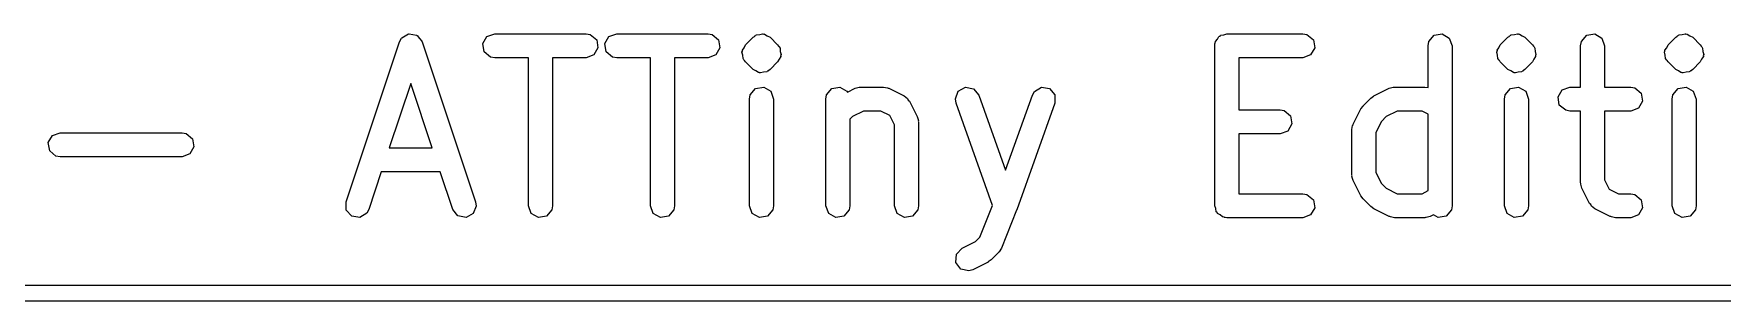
# Model space of a CAD drawing. Extents: x 59.1 to 150, y -119.5 to -80.2.
# Drawn here: x 127.9 to 138.45, y -82.05 to -80.38 of the extents above; entities that cross this region are included whole.
import ezdxf

# ---------------------------------------------------------------- set-up
doc = ezdxf.new("R2010")
doc.units = 0
doc.layers.add('BLACK', color=7, linetype='CONTINUOUS')

msp = doc.modelspace()

# ---------------------------------------------------------------- linework, layer by layer
at = {"layer": 'BLACK', "linetype": 'CONTINUOUS'}
for p, q in [((129.854, -81.4287), (130.187, -80.4287)), ((130.187, -80.4287), (130.2, -80.4058)), ((130.2, -80.4058), (130.201, -80.4046)), ((130.201, -80.4046), (130.202, -80.4026)), ((130.202, -80.4026), (130.223, -80.3913)), ((130.223, -80.3913), (130.243, -80.3789)), ((130.243, -80.3789), (130.245, -80.3792)), ((130.245, -80.3792), (130.247, -80.3782)), ((130.247, -80.3782), (130.271, -80.3829)), ((130.271, -80.3829), (130.294, -80.3864)), ((130.294, -80.3864), (130.295, -80.388)), ((130.295, -80.388), (130.298, -80.3885)), ((130.298, -80.3885), (130.312, -80.4071)), ((130.312, -80.4071), (130.328, -80.4248)), ((130.328, -80.4248), (130.328, -80.427)), ((130.328, -80.427), (130.329, -80.4287)), ((130.329, -80.4287), (130.663, -81.4287)), ((130.708, -80.4394), (130.734, -80.3949)), ((130.717, -80.4899), (130.708, -80.4394)), ((130.734, -80.3949), (130.782, -80.3774)), ((130.782, -80.3774), (131.354, -80.3774)), ((131.354, -80.3774), (131.379, -80.3819)), ((131.379, -80.3819), (131.419, -80.4149)), ((131.419, -80.4149), (131.427, -80.4654)), ((131.47, -80.4394), (131.496, -80.3949)), ((131.479, -80.4899), (131.47, -80.4394)), ((131.496, -80.3949), (131.544, -80.3774)), ((131.544, -80.3774), (132.115, -80.3774)), ((132.115, -80.3774), (132.141, -80.3819)), ((132.141, -80.3819), (132.18, -80.4149)), ((132.18, -80.4149), (132.189, -80.4654)), ((132.34, -80.4646), (132.348, -80.447)), ((132.348, -80.447), (132.396, -80.3993)), ((132.396, -80.3993), (132.404, -80.3937)), ((132.404, -80.3937), (132.406, -80.3909)), ((132.406, -80.3909), (132.409, -80.3901)), ((132.409, -80.39), (132.411, -80.3874)), ((132.409, -80.3901), (132.409, -80.39)), ((132.411, -80.3874), (132.413, -80.3871)), ((132.413, -80.3871), (132.417, -80.3844)), ((132.417, -80.3844), (132.437, -80.3827)), ((132.437, -80.3827), (132.455, -80.3777)), ((132.455, -80.3777), (132.458, -80.3791)), ((132.458, -80.3791), (132.462, -80.3785)), ((132.462, -80.3785), (132.465, -80.3802)), ((132.465, -80.3802), (132.468, -80.3799)), ((132.468, -80.3799), (132.484, -80.3911)), ((132.484, -80.3911), (132.502, -80.3993)), ((132.502, -80.3993), (132.549, -80.447)), ((132.549, -80.447), (132.555, -80.4551)), ((132.555, -80.4551), (132.558, -80.457)), ((132.558, -80.457), (132.559, -80.4602)), ((135.279, -80.4524), (135.28, -80.4426)), ((135.279, -81.4524), (135.279, -80.4524)), ((135.28, -80.4394), (135.281, -80.4365)), ((135.28, -80.4426), (135.28, -80.4394)), ((135.281, -80.4365), (135.283, -80.4267)), ((135.283, -80.4267), (135.296, -80.4118)), ((135.296, -80.4118), (135.305, -80.3949)), ((135.305, -80.3949), (135.312, -80.3926)), ((135.312, -80.3926), (135.316, -80.3874)), ((135.316, -80.3874), (135.335, -80.384)), ((135.335, -80.384), (135.354, -80.3774)), ((135.354, -80.3774), (135.83, -80.3774)), ((135.83, -80.3774), (135.855, -80.3819)), ((135.855, -80.3819), (135.895, -80.4149)), ((135.895, -80.4149), (135.904, -80.4654)), ((136.612, -80.4524), (136.616, -80.4267)), ((136.612, -80.7143), (136.612, -80.4524)), ((136.616, -80.4267), (136.649, -80.3874)), ((136.649, -80.3874), (136.7, -80.3785)), ((136.7, -80.3785), (136.744, -80.4042)), ((136.744, -80.4042), (136.762, -80.4524)), ((136.762, -80.4524), (136.762, -81.4524)), ((137.054, -80.4646), (137.062, -80.447)), ((137.062, -80.447), (137.11, -80.3993)), ((137.11, -80.3993), (137.118, -80.3937)), ((137.118, -80.3937), (137.12, -80.3909)), ((137.12, -80.3909), (137.123, -80.3901)), ((137.123, -80.39), (137.126, -80.3874)), ((137.123, -80.3901), (137.123, -80.39)), ((137.126, -80.3874), (137.128, -80.3871)), ((137.128, -80.3871), (137.131, -80.3844)), ((137.131, -80.3844), (137.151, -80.3827)), ((137.151, -80.3827), (137.17, -80.3777)), ((137.17, -80.3777), (137.173, -80.3791)), ((137.173, -80.3791), (137.176, -80.3785)), ((137.176, -80.3785), (137.179, -80.3802)), ((137.179, -80.3802), (137.183, -80.3799)), ((137.183, -80.3799), (137.198, -80.3911)), ((137.198, -80.3911), (137.216, -80.3993)), ((137.216, -80.3993), (137.264, -80.447)), ((137.264, -80.447), (137.269, -80.4551)), ((137.269, -80.4551), (137.272, -80.457)), ((137.272, -80.457), (137.273, -80.4602)), ((137.564, -80.4524), (137.569, -80.4267)), ((137.564, -80.7107), (137.564, -80.4524)), ((137.569, -80.4267), (137.602, -80.3874)), ((137.602, -80.3874), (137.652, -80.3785)), ((137.652, -80.3785), (137.697, -80.4042)), ((137.697, -80.4042), (137.714, -80.4524)), ((137.714, -80.4524), (137.714, -80.7107)), ((138.102, -80.4646), (138.11, -80.447)), ((138.11, -80.447), (138.158, -80.3993)), ((138.158, -80.3993), (138.166, -80.3937)), ((138.166, -80.3937), (138.168, -80.3909)), ((138.168, -80.3909), (138.171, -80.3901)), ((138.171, -80.39), (138.173, -80.3874)), ((138.171, -80.3901), (138.171, -80.39)), ((138.173, -80.3874), (138.175, -80.3871)), ((138.175, -80.3871), (138.179, -80.3844)), ((138.179, -80.3844), (138.198, -80.3827)), ((138.198, -80.3827), (138.217, -80.3777)), ((138.217, -80.3777), (138.22, -80.3791)), ((138.22, -80.3791), (138.224, -80.3785)), ((138.224, -80.3785), (138.227, -80.3802)), ((138.227, -80.3802), (138.23, -80.3799)), ((138.23, -80.3799), (138.246, -80.3911)), ((138.246, -80.3911), (138.264, -80.3993)), ((138.264, -80.3993), (138.311, -80.447)), ((138.311, -80.447), (138.317, -80.4551)), ((138.317, -80.4551), (138.32, -80.457)), ((138.32, -80.457), (138.321, -80.4602)), ((130.756, -80.5229), (130.717, -80.4899)), ((130.782, -80.5274), (130.756, -80.5229)), ((130.993, -80.5274), (130.782, -80.5274)), ((130.993, -81.4524), (130.993, -80.5274)), ((131.354, -80.5274), (131.143, -80.5274)), ((131.143, -80.5274), (131.143, -81.4524)), ((131.402, -80.5098), (131.354, -80.5274)), ((131.427, -80.4654), (131.402, -80.5098)), ((131.518, -80.5229), (131.479, -80.4899)), ((131.544, -80.5274), (131.518, -80.5229)), ((131.755, -80.5274), (131.544, -80.5274)), ((131.755, -81.4524), (131.755, -80.5274)), ((132.115, -80.5274), (131.905, -80.5274)), ((131.905, -80.5274), (131.905, -81.4524)), ((132.164, -80.5098), (132.115, -80.5274)), ((132.189, -80.4654), (132.164, -80.5098)), ((132.326, -80.4935), (132.329, -80.4873)), ((132.332, -80.5123), (132.326, -80.4935)), ((132.329, -80.4806), (132.34, -80.4646)), ((132.329, -80.4873), (132.329, -80.4806)), ((132.333, -80.5317), (132.332, -80.5123)), ((132.339, -80.5398), (132.333, -80.5317)), ((132.34, -80.543), (132.339, -80.5398)), ((132.342, -80.5449), (132.34, -80.543)), ((132.348, -80.553), (132.342, -80.5449)), ((132.396, -80.6007), (132.348, -80.553)), ((132.549, -80.553), (132.502, -80.6007)), ((132.558, -80.5354), (132.549, -80.553)), ((132.569, -80.5194), (132.558, -80.5354)), ((132.559, -80.4602), (132.564, -80.4683)), ((132.564, -80.4683), (132.566, -80.4877)), ((132.566, -80.4877), (132.571, -80.5065)), ((132.571, -80.5065), (132.568, -80.5127)), ((132.568, -80.5127), (132.569, -80.5194)), ((135.83, -80.5274), (135.429, -80.5274)), ((135.429, -80.5274), (135.429, -80.8536)), ((135.878, -80.5098), (135.83, -80.5274)), ((135.904, -80.4654), (135.878, -80.5098)), ((137.041, -80.4935), (137.044, -80.4873)), ((137.046, -80.5123), (137.041, -80.4935)), ((137.043, -80.4806), (137.054, -80.4646)), ((137.044, -80.4873), (137.043, -80.4806)), ((137.048, -80.5317), (137.046, -80.5123)), ((137.053, -80.5398), (137.048, -80.5317)), ((137.054, -80.543), (137.053, -80.5398)), ((137.057, -80.5449), (137.054, -80.543)), ((137.062, -80.553), (137.057, -80.5449)), ((137.11, -80.6007), (137.062, -80.553)), ((137.264, -80.553), (137.216, -80.6007)), ((137.272, -80.5354), (137.264, -80.553)), ((137.283, -80.5194), (137.272, -80.5354)), ((137.273, -80.4602), (137.279, -80.4683)), ((137.279, -80.4683), (137.28, -80.4877)), ((137.28, -80.4877), (137.285, -80.5065)), ((137.285, -80.5065), (137.283, -80.5127)), ((137.283, -80.5127), (137.283, -80.5194)), ((138.088, -80.4935), (138.091, -80.4873)), ((138.093, -80.5123), (138.088, -80.4935)), ((138.091, -80.4806), (138.102, -80.4646)), ((138.091, -80.4873), (138.091, -80.4806)), ((138.095, -80.5317), (138.093, -80.5123)), ((138.101, -80.5398), (138.095, -80.5317)), ((138.102, -80.543), (138.101, -80.5398)), ((138.104, -80.5449), (138.102, -80.543)), ((138.11, -80.553), (138.104, -80.5449)), ((138.158, -80.6007), (138.11, -80.553)), ((138.311, -80.553), (138.264, -80.6007)), ((138.32, -80.5354), (138.311, -80.553)), ((138.331, -80.5194), (138.32, -80.5354)), ((138.321, -80.4602), (138.326, -80.4683)), ((138.326, -80.4683), (138.328, -80.4877)), ((138.328, -80.4877), (138.333, -80.5065)), ((138.333, -80.5065), (138.33, -80.5127)), ((138.33, -80.5127), (138.331, -80.5194)), ((132.413, -80.6089), (132.396, -80.6007)), ((132.429, -80.6201), (132.413, -80.6089)), ((132.433, -80.6198), (132.429, -80.6201)), ((132.436, -80.6215), (132.433, -80.6198)), ((132.439, -80.6209), (132.436, -80.6215)), ((132.442, -80.6223), (132.439, -80.6209)), ((132.461, -80.6173), (132.442, -80.6223)), ((132.481, -80.6156), (132.461, -80.6173)), ((132.484, -80.6129), (132.481, -80.6156)), ((132.486, -80.6126), (132.484, -80.6129)), ((132.488, -80.61), (132.486, -80.6126)), ((132.489, -80.6099), (132.488, -80.61)), ((132.492, -80.6091), (132.489, -80.6099)), ((132.494, -80.6063), (132.492, -80.6091)), ((132.502, -80.6007), (132.494, -80.6063)), ((137.128, -80.6089), (137.11, -80.6007)), ((137.144, -80.6201), (137.128, -80.6089)), ((137.147, -80.6198), (137.144, -80.6201)), ((137.15, -80.6215), (137.147, -80.6198)), ((137.153, -80.6209), (137.15, -80.6215)), ((137.157, -80.6223), (137.153, -80.6209)), ((137.175, -80.6173), (137.157, -80.6223)), ((137.195, -80.6156), (137.175, -80.6173)), ((137.199, -80.6129), (137.195, -80.6156)), ((137.201, -80.6126), (137.199, -80.6129)), ((137.203, -80.61), (137.201, -80.6126)), ((137.206, -80.6091), (137.203, -80.6099)), ((137.203, -80.6099), (137.203, -80.61)), ((137.208, -80.6063), (137.206, -80.6091)), ((137.216, -80.6007), (137.208, -80.6063)), ((138.175, -80.6089), (138.158, -80.6007)), ((138.191, -80.6201), (138.175, -80.6089)), ((138.195, -80.6198), (138.191, -80.6201)), ((138.198, -80.6215), (138.195, -80.6198)), ((138.201, -80.6209), (138.198, -80.6215)), ((138.204, -80.6223), (138.201, -80.6209)), ((138.223, -80.6173), (138.204, -80.6223)), ((138.242, -80.6156), (138.223, -80.6173)), ((138.246, -80.6129), (138.242, -80.6156)), ((138.248, -80.6126), (138.246, -80.6129)), ((138.25, -80.61), (138.248, -80.6126)), ((138.251, -80.6099), (138.25, -80.61)), ((138.254, -80.6091), (138.251, -80.6099)), ((138.256, -80.6063), (138.254, -80.6091)), ((138.264, -80.6007), (138.256, -80.6063)), ((130.258, -80.6895), (130.124, -81.0917)), ((130.392, -81.0917), (130.258, -80.6895)), ((132.374, -80.7857), (132.378, -80.7601)), ((132.378, -80.7601), (132.411, -80.7208)), ((132.411, -80.7208), (132.462, -80.7119)), ((132.462, -80.7119), (132.506, -80.7375)), ((132.506, -80.7375), (132.524, -80.7857)), ((132.85, -80.7857), (132.855, -80.7601)), ((132.855, -80.7601), (132.887, -80.7208)), ((132.887, -80.7208), (132.938, -80.7119)), ((132.938, -80.7119), (132.982, -80.7375)), ((132.982, -80.7375), (132.985, -80.7435)), ((132.985, -80.7435), (133.034, -80.7186)), ((133.034, -80.7186), (133.059, -80.7112)), ((133.059, -80.7112), (133.064, -80.7122)), ((133.064, -80.7122), (133.068, -80.7107)), ((133.068, -80.7107), (133.211, -80.7107)), ((133.211, -80.7107), (133.236, -80.7152)), ((133.236, -80.7152), (133.24, -80.7181)), ((133.24, -80.7181), (133.244, -80.7186)), ((133.244, -80.7186), (133.339, -80.7663)), ((133.339, -80.7663), (133.36, -80.7818)), ((133.66, -80.7853), (133.677, -80.7372)), ((133.677, -80.7372), (133.722, -80.7118)), ((133.722, -80.7118), (133.772, -80.721)), ((133.772, -80.721), (133.805, -80.7605)), ((133.805, -80.7605), (133.973, -81.2294)), ((133.973, -81.2294), (134.14, -80.7605)), ((134.14, -80.7605), (134.153, -80.7379)), ((134.153, -80.7379), (134.197, -80.7119)), ((134.197, -80.7119), (134.248, -80.7205)), ((134.248, -80.7205), (134.281, -80.7596)), ((134.281, -80.7596), (134.281, -80.8109)), ((136.253, -80.7803), (136.271, -80.7674)), ((136.271, -80.7674), (136.272, -80.7663)), ((136.272, -80.7663), (136.368, -80.7186)), ((136.368, -80.7186), (136.393, -80.7112)), ((136.393, -80.7112), (136.397, -80.7122)), ((136.397, -80.7122), (136.401, -80.7107)), ((136.401, -80.7107), (136.592, -80.7107)), ((136.592, -80.7107), (136.612, -80.7143)), ((137.088, -80.7857), (137.093, -80.7601)), ((137.093, -80.7601), (137.126, -80.7208)), ((137.126, -80.7208), (137.176, -80.7119)), ((137.176, -80.7119), (137.221, -80.7375)), ((137.221, -80.7375), (137.238, -80.7857)), ((137.423, -80.7727), (137.448, -80.7283)), ((137.431, -80.8232), (137.423, -80.7727)), ((137.448, -80.7283), (137.496, -80.7107)), ((137.496, -80.7107), (137.564, -80.7107)), ((137.714, -80.7107), (137.877, -80.7107)), ((137.877, -80.7107), (137.903, -80.7152)), ((137.903, -80.7152), (137.942, -80.7482)), ((137.942, -80.7482), (137.951, -80.7987)), ((138.136, -80.7857), (138.14, -80.7601)), ((138.14, -80.7601), (138.173, -80.7208)), ((138.173, -80.7208), (138.224, -80.7119)), ((138.224, -80.7119), (138.268, -80.7375)), ((138.268, -80.7375), (138.286, -80.7857)), ((132.374, -81.4524), (132.374, -80.7857)), ((132.524, -80.7857), (132.524, -81.4524)), ((132.85, -81.4524), (132.85, -80.7857)), ((133.086, -80.8607), (133.017, -80.895)), ((133.193, -80.8607), (133.086, -80.8607)), ((133.25, -80.8892), (133.193, -80.8607)), ((133.36, -80.7818), (133.365, -80.7921)), ((133.365, -80.7921), (133.373, -80.7998)), ((133.373, -80.7998), (133.421, -80.895)), ((133.664, -80.8109), (133.66, -80.7853)), ((133.892, -81.4509), (133.664, -80.8109)), ((134.281, -80.8109), (134.043, -81.4776)), ((135.429, -80.8536), (135.687, -80.8536)), ((135.687, -80.8536), (135.713, -80.8581)), ((135.713, -80.8581), (135.752, -80.8911)), ((136.144, -80.9426), (136.191, -80.8474)), ((136.191, -80.8474), (136.205, -80.8294)), ((136.205, -80.8279), (136.253, -80.7803)), ((136.205, -80.8294), (136.205, -80.8279)), ((136.419, -80.8607), (136.35, -80.895)), ((136.574, -80.8607), (136.419, -80.8607)), ((136.612, -80.8797), (136.574, -80.8607)), ((136.612, -81.3584), (136.612, -80.8797)), ((137.088, -81.4524), (137.088, -80.7857)), ((137.238, -80.7857), (137.238, -81.4524)), ((137.471, -80.8562), (137.431, -80.8232)), ((137.496, -80.8607), (137.471, -80.8562)), ((137.564, -80.8607), (137.496, -80.8607)), ((137.564, -81.3095), (137.564, -80.8607)), ((137.877, -80.8607), (137.714, -80.8607)), ((137.714, -80.8607), (137.714, -81.2918)), ((137.926, -80.8432), (137.877, -80.8607)), ((137.951, -80.7987), (137.926, -80.8432)), ((138.136, -81.4524), (138.136, -80.7857)), ((138.286, -80.7857), (138.286, -81.4524)), ((133.017, -80.895), (133, -80.912)), ((133, -80.912), (133, -81.4524)), ((133.279, -80.9463), (133.25, -80.8892)), ((133.279, -81.4524), (133.279, -80.9463)), ((133.421, -80.895), (133.428, -80.92)), ((133.428, -80.92), (133.427, -80.9244)), ((133.427, -80.9244), (133.429, -80.9286)), ((133.429, -80.9286), (133.429, -81.4524)), ((135.761, -80.9416), (135.735, -80.986)), ((135.752, -80.8911), (135.761, -80.9416)), ((136.136, -80.9762), (136.14, -80.9505)), ((136.136, -81.2619), (136.136, -80.9762)), ((136.14, -80.9505), (136.143, -80.9471)), ((136.143, -80.9471), (136.144, -80.9426)), ((136.32, -80.9254), (136.286, -80.9939)), ((136.35, -80.895), (136.32, -80.9254)), ((127.994, -81.0584), (128.02, -81.014)), ((128.003, -81.1089), (127.994, -81.0584)), ((128.02, -81.014), (128.068, -80.9964)), ((128.068, -80.9964), (128.83, -80.9964)), ((128.83, -80.9964), (128.855, -81.001)), ((128.855, -81.001), (128.895, -81.0339)), ((128.904, -81.0845), (128.878, -81.1289)), ((128.895, -81.0339), (128.904, -81.0845)), ((135.687, -81.0036), (135.429, -81.0036)), ((135.429, -81.0036), (135.429, -81.3774)), ((135.735, -80.986), (135.687, -81.0036)), ((136.286, -80.9939), (136.286, -81.2442)), ((128.042, -81.1419), (128.003, -81.1089)), ((128.068, -81.1464), (128.042, -81.1419)), ((128.83, -81.1464), (128.068, -81.1464)), ((128.878, -81.1289), (128.83, -81.1464)), ((130.124, -81.0917), (130.392, -81.0917)), ((130.074, -81.2417), (129.996, -81.4761)), ((130.442, -81.2417), (130.074, -81.2417)), ((130.521, -81.4761), (130.442, -81.2417)), ((136.137, -81.2661), (136.136, -81.2619)), ((136.136, -81.2705), (136.137, -81.2661)), ((136.144, -81.2954), (136.136, -81.2705)), ((136.191, -81.3907), (136.144, -81.2954)), ((136.286, -81.2442), (136.32, -81.3127)), ((137.714, -81.2918), (137.743, -81.3489)), ((135.429, -81.3774), (135.83, -81.3774)), ((135.83, -81.3774), (135.855, -81.3819)), ((135.855, -81.3819), (135.895, -81.4149)), ((136.192, -81.3918), (136.191, -81.3907)), ((136.205, -81.4102), (136.192, -81.3918)), ((136.32, -81.3127), (136.35, -81.3431)), ((136.35, -81.3431), (136.419, -81.3774)), ((136.419, -81.3774), (136.574, -81.3774)), ((136.574, -81.3774), (136.612, -81.3584)), ((137.566, -81.3137), (137.564, -81.3095)), ((137.565, -81.3181), (137.566, -81.3137)), ((137.572, -81.3431), (137.565, -81.3181)), ((137.62, -81.4383), (137.572, -81.3431)), ((137.743, -81.3489), (137.8, -81.3774)), ((137.8, -81.3774), (137.877, -81.3774)), ((137.877, -81.3774), (137.903, -81.3819)), ((137.903, -81.3819), (137.942, -81.4149)), ((129.855, -81.4799), (129.854, -81.4287)), ((129.889, -81.5183), (129.855, -81.4799)), ((129.984, -81.499), (129.94, -81.5259)), ((129.996, -81.4761), (129.984, -81.499)), ((130.552, -81.5163), (130.521, -81.4761)), ((130.648, -81.5021), (130.603, -81.5266)), ((130.667, -81.4544), (130.648, -81.5021)), ((130.663, -81.4287), (130.667, -81.4544)), ((131.01, -81.5006), (130.993, -81.4524)), ((131.055, -81.5262), (131.01, -81.5006)), ((131.138, -81.478), (131.105, -81.5173)), ((131.143, -81.4524), (131.138, -81.478)), ((131.772, -81.5006), (131.755, -81.4524)), ((131.817, -81.5262), (131.772, -81.5006)), ((131.9, -81.478), (131.867, -81.5173)), ((131.905, -81.4524), (131.9, -81.478)), ((132.391, -81.5006), (132.374, -81.4524)), ((132.436, -81.5262), (132.391, -81.5006)), ((132.519, -81.478), (132.486, -81.5173)), ((132.524, -81.4524), (132.519, -81.478)), ((132.868, -81.5006), (132.85, -81.4524)), ((132.912, -81.5262), (132.868, -81.5006)), ((132.995, -81.478), (132.963, -81.5173)), ((133, -81.4524), (132.995, -81.478)), ((133.296, -81.5006), (133.279, -81.4524)), ((133.341, -81.5262), (133.296, -81.5006)), ((133.424, -81.478), (133.391, -81.5173)), ((133.429, -81.4524), (133.424, -81.478)), ((133.813, -81.6483), (133.892, -81.4509)), ((134.042, -81.4802), (133.947, -81.7183)), ((134.043, -81.4776), (134.042, -81.4793)), ((134.042, -81.4793), (134.042, -81.4802)), ((135.285, -81.4707), (135.279, -81.4524)), ((135.289, -81.4899), (135.285, -81.4707)), ((135.294, -81.4942), (135.289, -81.4899)), ((135.296, -81.5006), (135.294, -81.4942)), ((135.313, -81.5103), (135.296, -81.5006)), ((135.328, -81.5229), (135.313, -81.5103)), ((135.878, -81.5098), (135.83, -81.5274)), ((135.904, -81.4654), (135.878, -81.5098)), ((135.895, -81.4149), (135.904, -81.4654)), ((136.253, -81.4578), (136.205, -81.4102)), ((136.254, -81.4585), (136.253, -81.4578)), ((136.272, -81.4718), (136.254, -81.4585)), ((136.368, -81.5195), (136.272, -81.4718)), ((136.645, -81.5096), (136.625, -81.5195)), ((136.674, -81.5262), (136.645, -81.5096)), ((136.757, -81.478), (136.724, -81.5173)), ((136.762, -81.4524), (136.757, -81.478)), ((137.106, -81.5006), (137.088, -81.4524)), ((137.15, -81.5262), (137.106, -81.5006)), ((137.234, -81.478), (137.201, -81.5173)), ((137.238, -81.4524), (137.234, -81.478)), ((137.628, -81.446), (137.62, -81.4383)), ((137.632, -81.4563), (137.628, -81.446)), ((137.653, -81.4718), (137.632, -81.4563)), ((137.749, -81.5195), (137.653, -81.4718)), ((137.926, -81.5098), (137.877, -81.5274)), ((137.951, -81.4654), (137.926, -81.5098)), ((137.942, -81.4149), (137.951, -81.4654)), ((138.153, -81.5006), (138.136, -81.4524)), ((138.198, -81.5262), (138.153, -81.5006)), ((138.281, -81.478), (138.248, -81.5173)), ((138.286, -81.4524), (138.281, -81.478)), ((129.94, -81.5259), (129.889, -81.5183)), ((130.603, -81.5266), (130.552, -81.5163)), ((131.105, -81.5173), (131.055, -81.5262)), ((131.867, -81.5173), (131.817, -81.5262)), ((132.486, -81.5173), (132.436, -81.5262)), ((132.963, -81.5173), (132.912, -81.5262)), ((133.391, -81.5173), (133.341, -81.5262)), ((135.338, -81.5246), (135.328, -81.5229)), ((135.341, -81.5262), (135.338, -81.5246)), ((135.344, -81.5257), (135.341, -81.5262)), ((135.354, -81.5274), (135.344, -81.5257)), ((135.83, -81.5274), (135.354, -81.5274)), ((136.372, -81.52), (136.368, -81.5195)), ((136.376, -81.5229), (136.372, -81.52)), ((136.401, -81.5274), (136.376, -81.5229)), ((136.592, -81.5274), (136.401, -81.5274)), ((136.596, -81.5258), (136.592, -81.5274)), ((136.6, -81.5269), (136.596, -81.5258)), ((136.625, -81.5195), (136.6, -81.5269)), ((136.724, -81.5173), (136.674, -81.5262)), ((137.201, -81.5173), (137.15, -81.5262)), ((137.753, -81.52), (137.749, -81.5195)), ((137.756, -81.5229), (137.753, -81.52)), ((137.782, -81.5274), (137.756, -81.5229)), ((137.877, -81.5274), (137.782, -81.5274)), ((138.248, -81.5173), (138.198, -81.5262)), ((133.666, -81.7559), (133.701, -81.7186)), ((133.701, -81.7186), (133.785, -81.6765)), ((133.785, -81.6765), (133.813, -81.6483)), ((133.947, -81.7183), (133.933, -81.7405)), ((133.663, -81.8071), (133.666, -81.7559)), ((133.693, -81.8483), (133.663, -81.8071)), ((133.863, -81.8052), (133.768, -81.8528)), ((133.864, -81.804), (133.863, -81.8052)), ((133.883, -81.7911), (133.864, -81.804)), ((133.93, -81.7435), (133.883, -81.7911)), ((133.931, -81.7415), (133.93, -81.7435)), ((133.933, -81.7405), (133.931, -81.7415)), ((133.743, -81.8602), (133.693, -81.8483)), ((133.768, -81.8528), (133.743, -81.8602)), ((60, -81.95), (149, -81.95)), ((149, -82.05), (60, -82.05))]:
    msp.add_line(p, q, dxfattribs=at)

doc.saveas('drawing.dxf')
